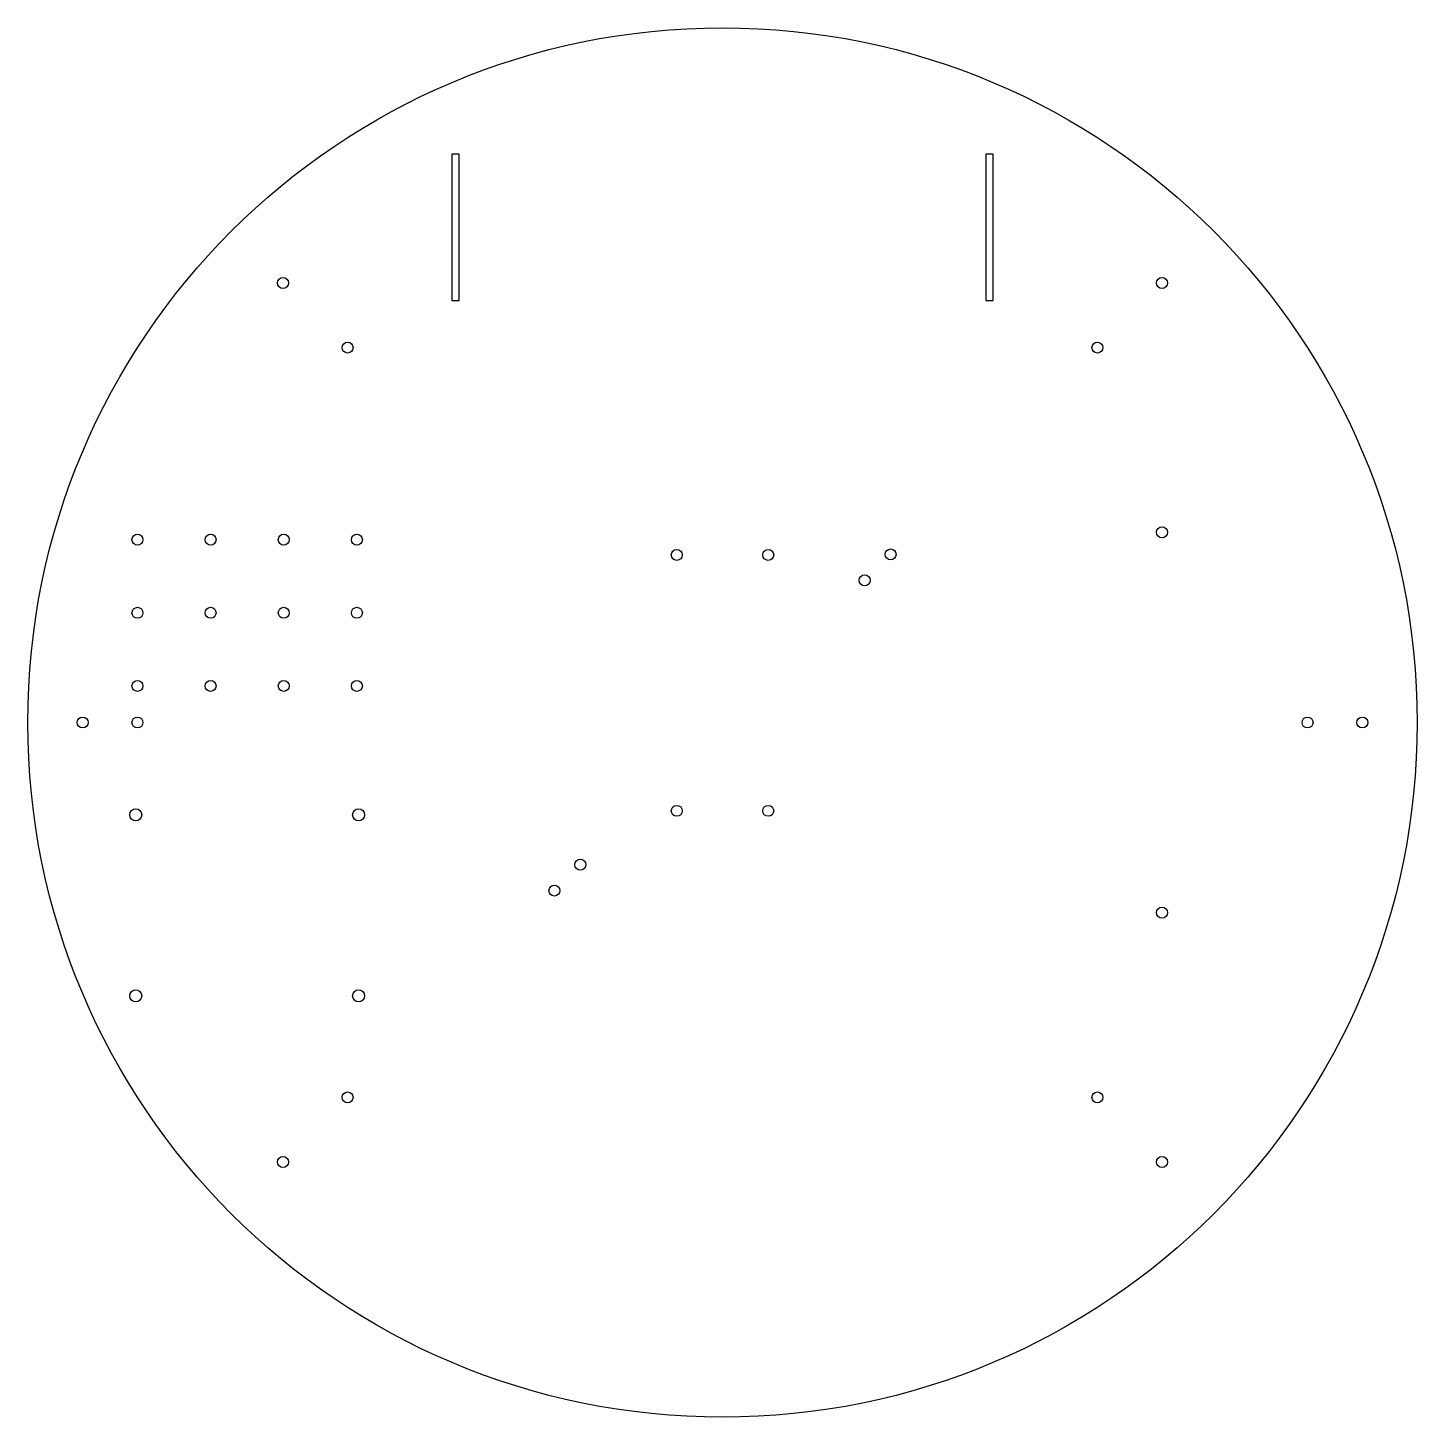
# Model space of a CAD drawing. Header units: millimetres. Extents: x 360 to 740, y -190 to 190.
import ezdxf

# ---------------------------------------------------------------- set-up
doc = ezdxf.new("R2010")
doc.units = ezdxf.units.MM
doc.layers.get('0').update_dxf_attribs({"linetype": 'CONTINUOUS'})

msp = doc.modelspace()

# ---------------------------------------------------------------- linework, layer by layer
for points in [[(476, 115.42), (478, 115.42), (478, 155.42), (476, 155.42)], [(622, 115.42), (624, 115.42), (624, 155.42), (622, 155.42)]]:
    msp.add_lwpolyline(points, close=True)
for centre, radius in [((550, 0), 190), ((429.79, 120.21), 1.5), ((670.21, 120.21), 1.5), ((447.47, 102.53), 1.5), ((652.53, 102.53), 1.5), ((670.21, 52), 1.5), ((390, 50), 1.5), ((410, 50), 1.5), ((430, 50), 1.5), ((450, 50), 1.5), ((537.5, 45.84), 1.5), ((562.5, 45.84), 1.5), ((595.96, 45.96), 1.5), ((588.89, 38.89), 1.5), ((390, 30), 1.5), ((410, 30), 1.5), ((430, 30), 1.5), ((450, 30), 1.5), ((390, 10), 1.5), ((410, 10), 1.5), ((430, 10), 1.5), ((450, 10), 1.5), ((375, 0), 1.5), ((390, 0), 1.5), ((710, 0), 1.5), ((725, 0), 1.5), ((537.5, -24.16), 1.5), ((562.5, -24.16), 1.5), ((389.52, -25.24), 1.65), ((450.48, -25.24), 1.65), ((511.11, -38.89), 1.5), ((504.04, -45.96), 1.5), ((670.21, -52), 1.5), ((389.52, -74.77), 1.65), ((450.48, -74.77), 1.65), ((447.47, -102.53), 1.5), ((652.53, -102.53), 1.5), ((429.79, -120.21), 1.5), ((670.21, -120.21), 1.5)]:
    msp.add_circle(centre, radius)

doc.saveas('drawing.dxf')
